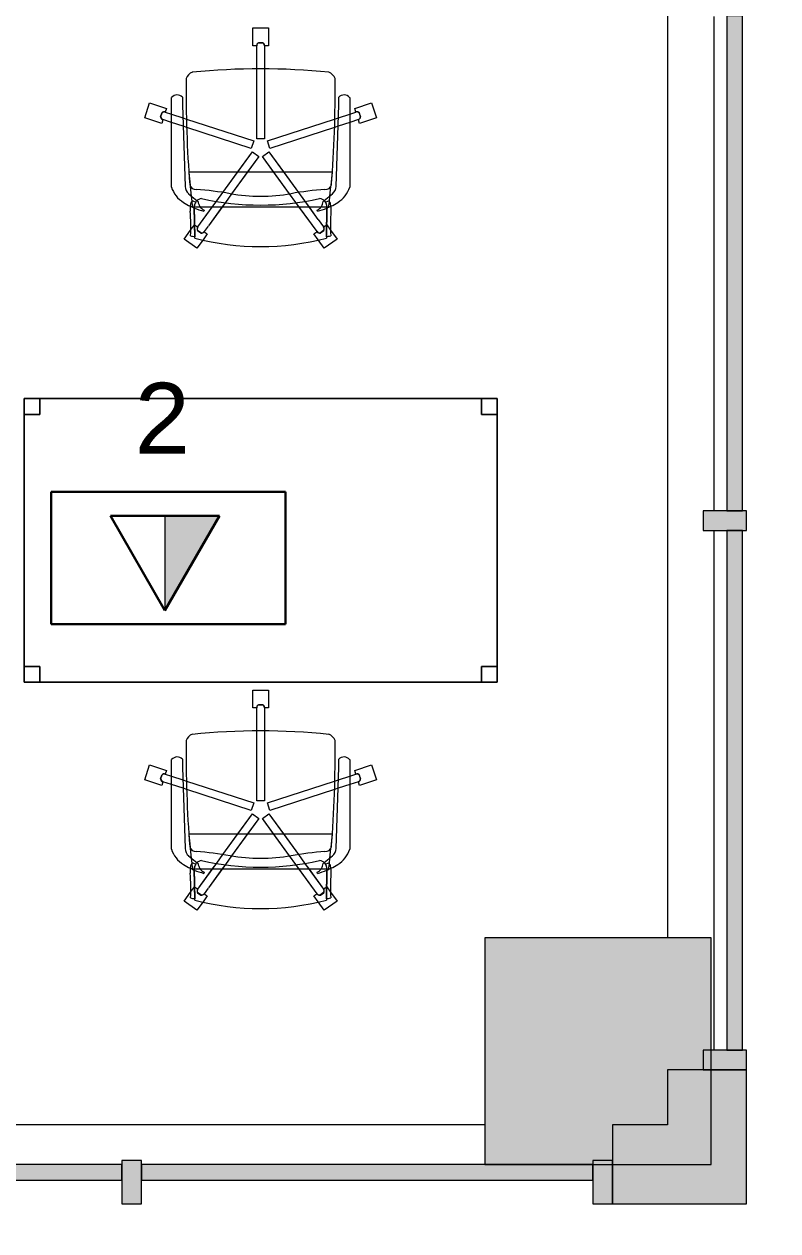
# Model space of a CAD drawing. Header units: inches. Extents: x 385 to 2249, y -1781 to -36.
# Drawn here: x 2097.8 to 2193.4, y -1728.3 to -1575.2 of the extents above; entities that cross this region are included whole.
import ezdxf

# ---------------------------------------------------------------- set-up
doc = ezdxf.new("R2010")
doc.units = ezdxf.units.IN
doc.header["$MEASUREMENT"] = 0
for name, color, linetype, lineweight in [('A-ANNO-NOTE', 131, 'Continuous', 30), ('A-COLS', 52, 'Continuous', 13), ('A-GLAZ-CURT', 52, 'Continuous', 13), ('A-GLAZ-CWMG', 51, 'Continuous', 13), ('A-WALL', 113, 'Continuous', 13), ('A-WALL-PATT', 111, 'Continuous', 13), ('I-FURN', 30, 'Continuous', 9)]:
    doc.layers.add(name, color=color, linetype=linetype, lineweight=lineweight)
doc.styles.add('Swis721 Lt BT', font='swissl.ttf', dxfattribs={"height": 9})

# ---------------------------------------------------------------- blocks, each defined once
blk = doc.blocks.new('System Panel - Glazed 2-5105823-Level 5 POWER _ SIGNAL')
at = {"layer": 'A-GLAZ-CURT', "lineweight": 9}
blk.add_hatch(color=7, dxfattribs=at).paths.add_polyline_path([(-14.36, 0.25), (28.75, 0.25), (28.75, 2.25), (-28.75, 2.25), (-28.75, 0.25)], flags=0)
at = {"layer": 'A-GLAZ-CURT', "color": 8, "lineweight": 20}
for p, q in [((28.75, 2.25), (-28.75, 2.25)), ((-28.75, 2.25), (-28.75, 0.25)), ((28.75, 0.25), (28.75, 2.25)), ((-28.75, 0.25), (28.75, 0.25))]:
    blk.add_line(p, q, dxfattribs=at)
blk = doc.blocks.new('Rectangular Mullion - 2_5_ x 5_ rectangular-5104493-Level 5 POWER _ SIGNAL')
at = {"layer": 'A-GLAZ-CWMG', "lineweight": 9}
blk.add_hatch(color=7, dxfattribs=at).paths.add_polyline_path([(0, 2.75), (0, -2.75), (-2.5, -2.75), (-2.5, 2.75)], flags=0)
at = {"layer": 'A-GLAZ-CWMG', "color": 8, "lineweight": 20}
for p, q in [((-2.5, 2.75), (0, 2.75)), ((-2.5, -2.75), (-2.5, 2.75)), ((0, 2.75), (0, -2.75)), ((0, -2.75), (-2.5, -2.75))]:
    blk.add_line(p, q, dxfattribs=at)
blk = doc.blocks.new('System Panel - Glazed 2-5104046-Level 5 POWER _ SIGNAL')
at = {"layer": 'A-GLAZ-CURT', "lineweight": 9}
blk.add_hatch(color=7, dxfattribs=at).paths.add_polyline_path([(17.45, 0.25), (28.63, 0.25), (28.63, 2.25), (-28.63, 2.25), (-28.63, 0.25), (16.66, 0.25)], flags=0)
at = {"layer": 'A-GLAZ-CURT', "color": 8, "lineweight": 20}
for p, q in [((28.63, 2.25), (-28.63, 2.25)), ((-28.63, 2.25), (-28.63, 0.25)), ((28.63, 0.25), (28.63, 2.25)), ((-28.63, 0.25), (28.63, 0.25))]:
    blk.add_line(p, q, dxfattribs=at)
blk = doc.blocks.new('System Panel - Glazed 2-5105010-Level 5 POWER _ SIGNAL')
at = {"layer": 'A-GLAZ-CURT', "lineweight": 9}
blk.add_hatch(color=7, dxfattribs=at).paths.add_polyline_path([(32.96, 2.25), (-32.96, 2.25), (-32.96, 0.25), (32.96, 0.25), (32.96, 2.15)], flags=0)
at = {"layer": 'A-GLAZ-CURT', "color": 8, "lineweight": 20}
for p, q in [((32.96, 2.25), (-32.96, 2.25)), ((-32.96, 2.25), (-32.96, 0.25)), ((32.96, 0.25), (32.96, 2.25)), ((-32.96, 0.25), (32.96, 0.25))]:
    blk.add_line(p, q, dxfattribs=at)
blk = doc.blocks.new('System Panel - Glazed 2-5375402-Level 5 POWER _ SIGNAL')
at = {"layer": 'A-GLAZ-CURT', "lineweight": 9}
blk.add_hatch(color=7, dxfattribs=at).paths.add_polyline_path([(31.4, 2.15), (31.4, 2.25), (-31.4, 2.25), (-31.4, 0.25), (31.4, 0.25)], flags=0)
at = {"layer": 'A-GLAZ-CURT', "color": 8, "lineweight": 20}
for p, q in [((31.4, 2.25), (-31.4, 2.25)), ((-31.4, 2.25), (-31.4, 0.25)), ((31.4, 0.25), (31.4, 2.25)), ((-31.4, 0.25), (31.4, 0.25))]:
    blk.add_line(p, q, dxfattribs=at)
blk = doc.blocks.new('Walls 49 - Walls 3-5097350-Level 5 POWER _ SIGNAL')
at = {"layer": 'A-WALL', "lineweight": 9}
blk.add_line((54.48, -1088.07), (54.48, -1297.16), dxfattribs=at)
blk = doc.blocks.new('Walls 50 - Walls 3-5097362-Level 5 POWER _ SIGNAL')
at = {"layer": 'A-WALL', "lineweight": 9}
for p, q in [((53.56, -1784.14), (53.56, -1903.63)), ((59.48, -1849.44), (59.48, -1786.73)), ((59.48, -1917.86), (59.48, -1851.94))]:
    blk.add_line(p, q, dxfattribs=at)
blk = doc.blocks.new('Columns 56 - Columns 4-5528654-Level 5 POWER _ SIGNAL')
at = {"layer": 'A-COLS', "lineweight": 9}
blk.add_hatch(color=7, dxfattribs=at).paths.add_polyline_path([(1380.6, -846.84), (1405.53, -854.94), (1414.4, -827.61), (1387.09, -818.74), (1378.22, -846.07), (1379.84, -846.59)], flags=0)
at = {"layer": 'A-COLS', "color": 8, "lineweight": 20}
for p, q in [((1387.09, -818.74), (1378.22, -846.07)), ((1414.4, -827.61), (1387.09, -818.74)), ((1405.53, -854.94), (1414.4, -827.61)), ((1378.22, -846.07), (1405.53, -854.94))]:
    blk.add_line(p, q, dxfattribs=at)
blk = doc.blocks.new('F-Haworth_Chair_X99-Seminar - X99 Advanced Seminar Chair-V58-Level 5 POWER _ SIGNAL')
at = {"layer": 'I-FURN'}
for p, q in [((-1, 15.13), (1, 15.13)), ((-1, 12.88), (-1, 15.13)), ((-1, 15.13), (1, 15.13)), ((-1, 12.88), (-1, 15.13)), ((1, 15.13), (1, 12.88)), ((1, 15.13), (1, 12.88)), ((-0.52, 12.88), (-1, 12.88)), ((-0.52, 12.88), (-1, 12.88)), ((-0.5, 9.91), (-0.5, 12.88)), ((-0.5, 9.91), (-0.5, 12.88)), ((0.26, 13.26), (-0.26, 13.26)), ((0.26, 13.26), (-0.26, 13.26)), ((-0.25, 13.25), (0.25, 13.25)), ((-0.25, 13.25), (0.25, 13.25)), ((0.5, 12.88), (0.5, 9.91)), ((0.5, 12.88), (0.5, 9.91)), ((1, 12.88), (0.52, 12.88)), ((1, 12.88), (0.52, 12.88)), ((-0.5, 1.08), (-0.5, 9.91)), ((-0.5, 1.08), (-0.5, 9.91)), ((0.5, 9.91), (0.5, 1.08)), ((0.5, 9.91), (0.5, 1.08)), ((-11.32, 5.48), (-11.3, 6.32)), ((-9.92, 6.36), (-9.92, 5.36)), ((9.92, 5.36), (9.92, 6.36)), ((11.3, 6.32), (11.32, 5.48)), ((-14.69, 3.72), (-14.08, 5.62)), ((-14.69, 3.72), (-14.08, 5.62)), ((-14.08, 5.62), (-11.94, 4.93)), ((-14.08, 5.62), (-11.94, 4.93)), ((-11.94, 4.93), (-12.09, 4.47)), ((-11.94, 4.93), (-12.09, 4.47)), ((-11.32, -5.06), (-11.32, 5.48)), ((-9.92, 5.36), (-9.57, -4.97)), ((9.57, -4.97), (9.92, 5.36)), ((11.32, 5.48), (11.32, -5.06)), ((11.94, 4.93), (14.08, 5.62)), ((11.94, 4.93), (14.08, 5.62)), ((12.09, 4.47), (11.94, 4.93)), ((12.09, 4.47), (11.94, 4.93)), ((14.08, 5.62), (14.69, 3.72)), ((14.08, 5.62), (14.69, 3.72)), ((-12.55, 3.03), (-14.69, 3.72)), ((-12.55, 3.03), (-14.69, 3.72)), ((-12.53, 4.34), (-12.69, 3.85)), ((-12.53, 4.34), (-12.69, 3.85)), ((-12.68, 3.86), (-12.52, 4.33)), ((-12.68, 3.86), (-12.52, 4.33)), ((-12.4, 3.49), (-12.55, 3.03)), ((-12.4, 3.49), (-12.55, 3.03)), ((-11.32, 3.15), (-12.4, 3.5)), ((-11.32, 3.15), (-12.4, 3.5)), ((-12.09, 4.45), (-11.32, 4.21)), ((-12.09, 4.45), (-11.32, 4.21)), ((-11.32, 4.21), (-9.86, 3.73)), ((-11.32, 4.21), (-9.86, 3.73)), ((-9.83, 2.67), (-11.32, 3.15)), ((-9.83, 2.67), (-11.32, 3.15)), ((-9.86, 3.73), (-9.38, 3.57)), ((-9.86, 3.73), (-9.38, 3.57)), ((-9.38, 3.57), (-0.87, 0.81)), ((-9.38, 3.57), (-0.87, 0.81)), ((0.87, 0.81), (9.38, 3.57)), ((0.87, 0.81), (9.38, 3.57)), ((9.38, 3.57), (9.86, 3.73)), ((9.38, 3.57), (9.86, 3.73)), ((11.32, 3.15), (9.83, 2.67)), ((11.32, 3.15), (9.83, 2.67)), ((9.86, 3.73), (11.32, 4.21)), ((9.86, 3.73), (11.32, 4.21)), ((11.32, 4.21), (12.09, 4.45)), ((11.32, 4.21), (12.09, 4.45)), ((12.4, 3.5), (11.32, 3.15)), ((12.4, 3.5), (11.32, 3.15)), ((12.55, 3.03), (12.4, 3.49)), ((12.55, 3.03), (12.4, 3.49)), ((12.52, 4.33), (12.68, 3.86)), ((12.52, 4.33), (12.68, 3.86)), ((12.69, 3.85), (12.53, 4.34)), ((12.69, 3.85), (12.53, 4.34)), ((14.69, 3.72), (12.55, 3.03)), ((14.69, 3.72), (12.55, 3.03)), ((-9.37, 2.52), (-9.83, 2.67)), ((-9.37, 2.52), (-9.83, 2.67)), ((-1.18, -0.14), (-9.37, 2.52)), ((-1.18, -0.14), (-9.37, 2.52)), ((9.37, 2.52), (1.18, -0.14)), ((9.37, 2.52), (1.18, -0.14)), ((9.83, 2.67), (9.37, 2.52)), ((9.83, 2.67), (9.37, 2.52)), ((-0.87, 0.81), (-1.18, -0.14)), ((-0.87, 0.81), (-1.18, -0.14)), ((0.5, 1.08), (-0.5, 1.08)), ((0.5, 1.08), (-0.5, 1.08)), ((1.18, -0.14), (0.87, 0.81)), ((1.18, -0.14), (0.87, 0.81)), ((-4.79, -5.75), (-1.04, -0.58)), ((-0.23, -1.17), (-3.68, -5.91)), ((-2.89, -3.12), (-1.04, -0.58)), ((-0.23, -1.17), (-1.65, -3.12)), ((-1.04, -0.58), (-0.23, -1.17)), ((-1.04, -0.58), (-0.23, -1.17)), ((0.23, -1.17), (1.04, -0.58)), ((0.23, -1.17), (1.04, -0.58)), ((1.65, -3.12), (0.23, -1.17)), ((3.68, -5.91), (0.23, -1.17)), ((1.04, -0.58), (2.89, -3.12)), ((1.04, -0.58), (4.79, -5.75)), ((-9.07, -3.12), (-2.89, -3.12)), ((-9.07, -3.2), (-9.07, -3.12)), ((-8.9, -4.8), (-9.07, -3.2)), ((-4.79, -5.75), (-2.89, -3.12)), ((-1.65, -3.12), (-3.68, -5.91)), ((-2.89, -3.12), (-1.65, -3.12)), ((-1.65, -3.12), (1.65, -3.12)), ((1.65, -3.12), (2.89, -3.12)), ((3.68, -5.91), (1.65, -3.12)), ((2.89, -3.12), (9.07, -3.12)), ((2.89, -3.12), (4.79, -5.75)), ((9.07, -3.2), (8.9, -4.8)), ((9.07, -3.12), (9.07, -3.2)), ((-9.13, -5.92), (-8.07, -6.77)), ((-8.88, -4.99), (-8.89, -4.91)), ((-8.75, -6.22), (-8.88, -4.99)), ((-5.57, -6.82), (-4.79, -5.75)), ((-5.57, -6.82), (-4.79, -5.75)), ((-3.68, -5.91), (-4.47, -7.01)), ((-3.68, -5.91), (-4.47, -7.01)), ((4.47, -7.01), (3.68, -5.91)), ((4.47, -7.01), (3.68, -5.91)), ((4.79, -5.75), (5.57, -6.82)), ((4.79, -5.75), (5.57, -6.82)), ((8.07, -6.77), (9.13, -5.92)), ((8.88, -4.99), (8.75, -6.22)), ((8.89, -4.91), (8.88, -4.99)), ((-8.68, -6.87), (-8.75, -6.22)), ((-8.62, -7.42), (-8.68, -6.87)), ((-8.6, -7.6), (-8.62, -7.43)), ((-8.61, -6.81), (-8.23, -6.95)), ((-8.49, -7.6), (-8.56, -7.6)), ((-8.42, -7.57), (-8.34, -11.37)), ((-8.34, -11.52), (-8.42, -7.57)), ((-7.65, -7.6), (-8.4, -7.6)), ((-8.03, -6.81), (-7.95, -6.87)), ((-6.14, -7.6), (-7.65, -7.6)), ((-7.27, -9.15), (-5.57, -6.82)), ((-7.27, -9.15), (-6.14, -7.6)), ((-4.47, -7.01), (-6.63, -9.98)), ((-4.9, -7.6), (-6.63, -9.98)), ((-6.14, -7.6), (-5.57, -6.82)), ((-4.9, -7.6), (-6.14, -7.6)), ((-4.47, -7.01), (-4.9, -7.6)), ((4.9, -7.6), (-4.9, -7.6)), ((4.9, -7.6), (4.47, -7.01)), ((7.16, -10.71), (4.47, -7.01)), ((6.14, -7.6), (4.9, -7.6)), ((7.16, -10.71), (4.9, -7.6)), ((5.57, -6.82), (6.14, -7.6)), ((5.57, -6.82), (7.27, -9.15)), ((7.65, -7.6), (6.14, -7.6)), ((6.14, -7.6), (7.27, -9.15)), ((8.4, -7.6), (7.65, -7.6)), ((7.95, -6.87), (8.03, -6.81)), ((8.23, -6.95), (8.61, -6.81)), ((8.34, -11.37), (8.42, -7.57)), ((8.42, -7.57), (8.34, -11.52)), ((8.56, -7.6), (8.49, -7.6)), ((8.62, -7.43), (8.6, -7.6)), ((8.68, -6.87), (8.62, -7.42)), ((8.75, -6.22), (8.68, -6.87)), ((-7.97, -10.12), (-7.28, -9.17)), ((-7.97, -10.12), (-7.28, -9.17)), ((-7.18, -7.99), (-7.21, -8.13)), ((7.21, -8.13), (7.18, -7.99)), ((7.28, -9.17), (7.97, -10.12)), ((7.28, -9.17), (7.97, -10.12)), ((-9.7, -11.65), (-8.88, -10.52)), ((-9.7, -11.65), (-8.88, -10.52)), ((-8.88, -10.52), (-8.38, -9.83)), ((-8.88, -10.52), (-8.38, -9.83)), ((-8.38, -9.83), (-7.99, -10.11)), ((-8.38, -9.83), (-7.99, -10.11)), ((-8, -10.58), (-7.59, -10.88)), ((-8, -10.58), (-7.59, -10.88)), ((-7.59, -10.87), (-7.99, -10.57)), ((-7.59, -10.87), (-7.99, -10.57)), ((-6.65, -10), (-7.16, -10.71)), ((-6.65, -10), (-7.16, -10.71)), ((7.99, -10.57), (7.59, -10.87)), ((7.99, -10.57), (7.59, -10.87)), ((7.59, -10.88), (8, -10.58)), ((7.59, -10.88), (8, -10.58)), ((7.99, -10.11), (8.38, -9.83)), ((7.99, -10.11), (8.38, -9.83)), ((8.38, -9.83), (8.88, -10.52)), ((8.38, -9.83), (8.88, -10.52)), ((8.88, -10.52), (9.7, -11.65)), ((8.88, -10.52), (9.7, -11.65)), ((-8.08, -12.82), (-9.7, -11.65)), ((-8.08, -12.82), (-9.7, -11.65)), ((-7.29, -11.74), (-8.08, -12.82)), ((-7.29, -11.74), (-8.08, -12.82)), ((-6.76, -11), (-7.29, -11.74)), ((-6.76, -11), (-7.29, -11.74)), ((-7.15, -10.72), (-6.76, -11)), ((-7.15, -10.72), (-6.76, -11)), ((6.76, -11), (7.15, -10.72)), ((6.76, -11), (7.15, -10.72)), ((7.29, -11.74), (6.76, -11)), ((7.29, -11.74), (6.76, -11)), ((8.08, -12.82), (7.29, -11.74)), ((8.08, -12.82), (7.29, -11.74)), ((9.7, -11.65), (8.08, -12.82)), ((9.7, -11.65), (8.08, -12.82))]:
    blk.add_line(p, q, dxfattribs=at)
for centre, radius, start, end in [((-0.11, 12.88), 0.407, 111.1651, 180.8349), ((-0.11, 12.88), 0.407, 111.1651, 180.8349), ((-0.09, 12.88), 0.406, 112.6199, 180), ((-0.09, 12.88), 0.406, 166.524, 180), ((-0.09, 12.88), 0.406, 126.0959, 166.524), ((-0.09, 12.88), 0.406, 112.6199, 126.0959), ((0.09, 12.88), 0.406, 53.9041, 67.3801), ((0.09, 12.88), 0.406, 0, 67.3801), ((0.11, 12.88), 0.407, 359.1651, 68.8349), ((0.11, 12.88), 0.407, 359.1651, 68.8349), ((0.09, 12.88), 0.406, 0, 53.9041), ((-8.21, 8.28), 1.31, 110.0433, 159.9567), ((0, -75.01), 84.96, 84.1475, 95.8525), ((8.21, 8.28), 1.31, 20.0433, 69.9567), ((144.06, 7.32), 153.52, 179.4749, 184.5213), ((-144.06, 7.32), 153.52, 355.4787, 0.5251), ((-10.58, 5.68), 0.956, 45.8901, 138.1099), ((10.58, 5.68), 0.956, 41.8901, 134.1099), ((-12.28, 3.88), 0.407, 183.1651, 252.8349), ((-12.28, 3.88), 0.407, 183.1651, 252.8349), ((-12.27, 3.89), 0.406, 184.6199, 198.0959), ((-12.27, 3.89), 0.406, 184.6199, 252), ((-12.27, 3.89), 0.406, 198.0959, 238.524), ((-12.22, 4.09), 0.407, 71.1651, 140.8349), ((-12.22, 4.09), 0.407, 71.1651, 140.8349), ((-12.22, 4.07), 0.406, 85.476, 139.3801), ((-12.22, 4.07), 0.406, 72, 139.3801), ((-12.27, 3.89), 0.406, 238.524, 252), ((-12.22, 4.07), 0.406, 72, 85.476), ((12.22, 4.09), 0.407, 39.1651, 108.8349), ((12.22, 4.09), 0.407, 39.1651, 108.8349), ((12.22, 4.07), 0.406, 81.0479, 108), ((12.22, 4.07), 0.406, 40.6199, 108), ((12.22, 4.07), 0.406, 40.6199, 81.0479), ((12.27, 3.89), 0.406, 288, 355.3801), ((12.28, 3.88), 0.407, 287.1651, 356.8349), ((12.28, 3.88), 0.407, 287.1651, 356.8349), ((12.27, 3.89), 0.406, 288, 341.9041), ((12.27, 3.89), 0.406, 341.9041, 355.3801), ((-7.87, -3.92), 3.63, 198.1789, 238.0478), ((-8.18, -4.9), 1.39, 182.8013, 227.1078), ((-8.24, -4.59), 0.763, 194.2338, 275.7662), ((-11.32, -48.08), 42.84, 79.9767, 85.7699), ((0, 15.97), 22.19, 259.9767, 280.0233), ((11.32, -48.08), 42.84, 94.2301, 100.0233), ((8.24, -4.59), 0.763, 264.2338, 345.7662), ((8.18, -4.9), 1.39, 312.8922, 357.1987), ((7.87, -3.92), 3.63, 301.9522, 341.8211), ((-4.71, 1.15), 9.61, 238.0478, 243.9964), ((-5.2, -7.86), 3.74, 170.0936, 184.0143), ((-4.71, 1.15), 9.61, 243.9964, 246.4906), ((-8.28, -7.33), 0.613, 122.5427, 170.0936), ((-7.37, -7.55), 1.05, 95.9554, 181.1786), ((-7.37, -7.55), 1.05, 145.2002, 181.1786), ((-6.55, -6.76), 1.38, 185.0878, 212.4248), ((-6.55, -6.76), 1.38, 214.0187, 242.9497), ((0, 26.49), 33.83, 257.2285, 282.7715), ((6.55, -6.76), 1.38, 297.0503, 325.9813), ((7.37, -7.55), 1.05, 358.8214, 84.0446), ((6.55, -6.76), 1.38, 327.5752, 354.9122), ((7.37, -7.55), 1.05, 358.8214, 34.7998), ((4.71, 1.15), 9.61, 293.5094, 296.0036), ((8.28, -7.33), 0.613, 9.9064, 57.4573), ((5.2, -7.86), 3.74, 355.9857, 9.9064), ((4.71, 1.15), 9.61, 296.0036, 301.9522), ((-36.06, -10.03), 27.2, 357.4882, 4.0143), ((-4.71, 1.15), 9.61, 246.6393, 247.073), ((-4.71, 1.15), 9.61, 247.2631, 254.9334), ((4.71, 1.15), 9.61, 285.0666, 292.6139), ((4.71, 1.15), 9.61, 292.927, 293.3607), ((36.06, -10.03), 27.2, 175.9857, 182.5118), ((-7.66, -10.36), 0.407, 143.1651, 184.967), ((-7.66, -10.36), 0.407, 143.1651, 212.8349), ((-7.66, -10.36), 0.407, 184.967, 198.9009), ((-7.64, -10.36), 0.406, 144, 211.3801), ((-7.64, -10.36), 0.406, 144, 211.3801), ((-7.66, -10.36), 0.407, 198.9009, 212.8349), ((-7.49, -10.47), 0.406, 256.6199, 324), ((-7.49, -10.47), 0.406, 297.0479, 324), ((7.49, -10.47), 0.406, 216, 256.4281), ((7.49, -10.47), 0.406, 216, 283.3801), ((7.64, -10.36), 0.406, 328.6199, 36), ((7.64, -10.36), 0.406, 328.6199, 36), ((7.66, -10.36), 0.407, 327.1651, 36.8349), ((7.66, -10.36), 0.407, 327.1651, 36.8349), ((0, 20.73), 33.17, 254.4478, 255.4234), ((0, 20.29), 32.89, 255.304, 284.6925), ((-7.48, -10.49), 0.407, 255.1651, 324.8349), ((-7.48, -10.49), 0.407, 255.1651, 324.8349), ((-7.49, -10.47), 0.406, 256.6199, 297.0479), ((7.48, -10.49), 0.407, 215.1651, 284.8349), ((7.48, -10.49), 0.407, 215.1651, 284.8349), ((7.49, -10.47), 0.406, 256.4281, 283.3801), ((0, 20.73), 33.17, 284.5766, 285.5522)]:
    blk.add_arc(centre, radius, start, end, dxfattribs=at)
blk = doc.blocks.new('F-Haworth_Chair_X99-Seminar - X99 Advanced Seminar Chair-V61-Level 5 POWER _ SIGNAL')
at = {"layer": 'I-FURN'}
for p, q in [((-1, 15.13), (1, 15.13)), ((-1, 12.88), (-1, 15.13)), ((-1, 15.13), (1, 15.13)), ((-1, 12.88), (-1, 15.13)), ((1, 15.13), (1, 12.88)), ((1, 15.13), (1, 12.88)), ((-0.52, 12.88), (-1, 12.88)), ((-0.52, 12.88), (-1, 12.88)), ((-0.5, 9.91), (-0.5, 12.88)), ((-0.5, 9.91), (-0.5, 12.88)), ((0.26, 13.26), (-0.26, 13.26)), ((0.26, 13.26), (-0.26, 13.26)), ((-0.25, 13.25), (0.25, 13.25)), ((-0.25, 13.25), (0.25, 13.25)), ((0.5, 12.88), (0.5, 9.91)), ((0.5, 12.88), (0.5, 9.91)), ((1, 12.88), (0.52, 12.88)), ((1, 12.88), (0.52, 12.88)), ((-0.5, 1.08), (-0.5, 9.91)), ((-0.5, 1.08), (-0.5, 9.91)), ((0.5, 9.91), (0.5, 1.08)), ((0.5, 9.91), (0.5, 1.08)), ((-11.32, 5.48), (-11.3, 6.32)), ((-9.92, 6.36), (-9.92, 5.36)), ((9.92, 5.36), (9.92, 6.36)), ((11.3, 6.32), (11.32, 5.48)), ((-14.69, 3.72), (-14.08, 5.62)), ((-14.69, 3.72), (-14.08, 5.62)), ((-14.08, 5.62), (-11.94, 4.93)), ((-14.08, 5.62), (-11.94, 4.93)), ((-11.94, 4.93), (-12.09, 4.47)), ((-11.94, 4.93), (-12.09, 4.47)), ((-11.32, -5.06), (-11.32, 5.48)), ((-9.92, 5.36), (-9.57, -4.97)), ((9.57, -4.97), (9.92, 5.36)), ((11.32, 5.48), (11.32, -5.06)), ((11.94, 4.93), (14.08, 5.62)), ((11.94, 4.93), (14.08, 5.62)), ((12.09, 4.47), (11.94, 4.93)), ((12.09, 4.47), (11.94, 4.93)), ((14.08, 5.62), (14.69, 3.72)), ((14.08, 5.62), (14.69, 3.72)), ((-12.55, 3.03), (-14.69, 3.72)), ((-12.55, 3.03), (-14.69, 3.72)), ((-12.53, 4.34), (-12.69, 3.85)), ((-12.53, 4.34), (-12.69, 3.85)), ((-12.68, 3.86), (-12.52, 4.33)), ((-12.68, 3.86), (-12.52, 4.33)), ((-12.4, 3.49), (-12.55, 3.03)), ((-12.4, 3.49), (-12.55, 3.03)), ((-11.32, 3.15), (-12.4, 3.5)), ((-11.32, 3.15), (-12.4, 3.5)), ((-12.09, 4.45), (-11.32, 4.21)), ((-12.09, 4.45), (-11.32, 4.21)), ((-11.32, 4.21), (-9.86, 3.73)), ((-11.32, 4.21), (-9.86, 3.73)), ((-9.83, 2.67), (-11.32, 3.15)), ((-9.83, 2.67), (-11.32, 3.15)), ((-9.86, 3.73), (-9.38, 3.57)), ((-9.86, 3.73), (-9.38, 3.57)), ((-9.38, 3.57), (-0.87, 0.81)), ((-9.38, 3.57), (-0.87, 0.81)), ((0.87, 0.81), (9.38, 3.57)), ((0.87, 0.81), (9.38, 3.57)), ((9.38, 3.57), (9.86, 3.73)), ((9.38, 3.57), (9.86, 3.73)), ((11.32, 3.15), (9.83, 2.67)), ((11.32, 3.15), (9.83, 2.67)), ((9.86, 3.73), (11.32, 4.21)), ((9.86, 3.73), (11.32, 4.21)), ((11.32, 4.21), (12.09, 4.45)), ((11.32, 4.21), (12.09, 4.45)), ((12.4, 3.5), (11.32, 3.15)), ((12.4, 3.5), (11.32, 3.15)), ((12.55, 3.03), (12.4, 3.49)), ((12.55, 3.03), (12.4, 3.49)), ((12.52, 4.33), (12.68, 3.86)), ((12.52, 4.33), (12.68, 3.86)), ((12.69, 3.85), (12.53, 4.34)), ((12.69, 3.85), (12.53, 4.34)), ((14.69, 3.72), (12.55, 3.03)), ((14.69, 3.72), (12.55, 3.03)), ((-9.37, 2.52), (-9.83, 2.67)), ((-9.37, 2.52), (-9.83, 2.67)), ((-1.18, -0.14), (-9.37, 2.52)), ((-1.18, -0.14), (-9.37, 2.52)), ((9.37, 2.52), (1.18, -0.14)), ((9.37, 2.52), (1.18, -0.14)), ((9.83, 2.67), (9.37, 2.52)), ((9.83, 2.67), (9.37, 2.52)), ((-0.87, 0.81), (-1.18, -0.14)), ((-0.87, 0.81), (-1.18, -0.14)), ((0.5, 1.08), (-0.5, 1.08)), ((0.5, 1.08), (-0.5, 1.08)), ((1.18, -0.14), (0.87, 0.81)), ((1.18, -0.14), (0.87, 0.81)), ((-4.79, -5.75), (-1.04, -0.58)), ((-0.23, -1.17), (-3.68, -5.91)), ((-2.89, -3.12), (-1.04, -0.58)), ((-0.23, -1.17), (-1.65, -3.12)), ((-1.04, -0.58), (-0.23, -1.17)), ((-1.04, -0.58), (-0.23, -1.17)), ((0.23, -1.17), (1.04, -0.58)), ((0.23, -1.17), (1.04, -0.58)), ((1.65, -3.12), (0.23, -1.17)), ((3.68, -5.91), (0.23, -1.17)), ((1.04, -0.58), (2.89, -3.12)), ((1.04, -0.58), (4.79, -5.75)), ((-9.07, -3.12), (-2.89, -3.12)), ((-9.07, -3.2), (-9.07, -3.12)), ((-8.9, -4.8), (-9.07, -3.2)), ((-4.79, -5.75), (-2.89, -3.12)), ((-1.65, -3.12), (-3.68, -5.91)), ((-2.89, -3.12), (-1.65, -3.12)), ((-1.65, -3.12), (1.65, -3.12)), ((1.65, -3.12), (2.89, -3.12)), ((3.68, -5.91), (1.65, -3.12)), ((2.89, -3.12), (9.07, -3.12)), ((2.89, -3.12), (4.79, -5.75)), ((9.07, -3.2), (8.9, -4.8)), ((9.07, -3.12), (9.07, -3.2)), ((-9.13, -5.92), (-8.07, -6.77)), ((-8.88, -4.99), (-8.89, -4.91)), ((-8.75, -6.22), (-8.88, -4.99)), ((-5.57, -6.82), (-4.79, -5.75)), ((-5.57, -6.82), (-4.79, -5.75)), ((-3.68, -5.91), (-4.47, -7.01)), ((-3.68, -5.91), (-4.47, -7.01)), ((4.47, -7.01), (3.68, -5.91)), ((4.47, -7.01), (3.68, -5.91)), ((4.79, -5.75), (5.57, -6.82)), ((4.79, -5.75), (5.57, -6.82)), ((8.07, -6.77), (9.13, -5.92)), ((8.88, -4.99), (8.75, -6.22)), ((8.89, -4.91), (8.88, -4.99)), ((-8.68, -6.87), (-8.75, -6.22)), ((-8.62, -7.42), (-8.68, -6.87)), ((-8.6, -7.6), (-8.62, -7.43)), ((-8.61, -6.81), (-8.23, -6.95)), ((-8.49, -7.6), (-8.56, -7.6)), ((-8.42, -7.57), (-8.34, -11.37)), ((-8.34, -11.52), (-8.42, -7.57)), ((-7.65, -7.6), (-8.4, -7.6)), ((-8.03, -6.81), (-7.95, -6.87)), ((-7.97, -10.12), (-5.57, -6.82)), ((-7.97, -10.12), (-6.14, -7.6)), ((-6.14, -7.6), (-7.65, -7.6)), ((-4.47, -7.01), (-6.63, -9.98)), ((-4.9, -7.6), (-6.63, -9.98)), ((-6.14, -7.6), (-5.57, -6.82)), ((-4.9, -7.6), (-6.14, -7.6)), ((-4.47, -7.01), (-4.9, -7.6)), ((4.9, -7.6), (-4.9, -7.6)), ((4.9, -7.6), (4.47, -7.01)), ((7.16, -10.71), (4.47, -7.01)), ((6.14, -7.6), (4.9, -7.6)), ((7.16, -10.71), (4.9, -7.6)), ((5.57, -6.82), (6.14, -7.6)), ((5.57, -6.82), (7.97, -10.12)), ((7.65, -7.6), (6.14, -7.6)), ((6.14, -7.6), (7.97, -10.12)), ((8.4, -7.6), (7.65, -7.6)), ((7.95, -6.87), (8.03, -6.81)), ((8.23, -6.95), (8.61, -6.81)), ((8.34, -11.37), (8.42, -7.57)), ((8.42, -7.57), (8.34, -11.52)), ((8.56, -7.6), (8.49, -7.6)), ((8.62, -7.43), (8.6, -7.6)), ((8.68, -6.87), (8.62, -7.42)), ((8.75, -6.22), (8.68, -6.87)), ((-7.18, -7.99), (-7.21, -8.13)), ((7.21, -8.13), (7.18, -7.99)), ((-9.7, -11.65), (-8.88, -10.52)), ((-9.7, -11.65), (-8.88, -10.52)), ((-8.88, -10.52), (-8.38, -9.83)), ((-8.88, -10.52), (-8.38, -9.83)), ((-8.38, -9.83), (-7.99, -10.11)), ((-8.38, -9.83), (-7.99, -10.11)), ((-8, -10.58), (-7.59, -10.88)), ((-8, -10.58), (-7.59, -10.88)), ((-7.59, -10.87), (-7.99, -10.57)), ((-7.59, -10.87), (-7.99, -10.57)), ((-6.65, -10), (-7.16, -10.71)), ((-6.65, -10), (-7.16, -10.71)), ((7.99, -10.57), (7.59, -10.87)), ((7.99, -10.57), (7.59, -10.87)), ((7.59, -10.88), (8, -10.58)), ((7.59, -10.88), (8, -10.58)), ((7.99, -10.11), (8.38, -9.83)), ((7.99, -10.11), (8.38, -9.83)), ((8.38, -9.83), (8.88, -10.52)), ((8.38, -9.83), (8.88, -10.52)), ((8.88, -10.52), (9.7, -11.65)), ((8.88, -10.52), (9.7, -11.65)), ((-8.08, -12.82), (-9.7, -11.65)), ((-8.08, -12.82), (-9.7, -11.65)), ((-7.29, -11.74), (-8.08, -12.82)), ((-7.29, -11.74), (-8.08, -12.82)), ((-6.76, -11), (-7.29, -11.74)), ((-6.76, -11), (-7.29, -11.74)), ((-7.15, -10.72), (-6.76, -11)), ((-7.15, -10.72), (-6.76, -11)), ((6.76, -11), (7.15, -10.72)), ((6.76, -11), (7.15, -10.72)), ((7.29, -11.74), (6.76, -11)), ((7.29, -11.74), (6.76, -11)), ((8.08, -12.82), (7.29, -11.74)), ((8.08, -12.82), (7.29, -11.74)), ((9.7, -11.65), (8.08, -12.82)), ((9.7, -11.65), (8.08, -12.82))]:
    blk.add_line(p, q, dxfattribs=at)
for centre, radius, start, end in [((-0.11, 12.88), 0.407, 111.1651, 180.8349), ((-0.11, 12.88), 0.407, 111.1651, 180.8349), ((-0.09, 12.88), 0.406, 112.6199, 180), ((-0.09, 12.88), 0.406, 166.524, 180), ((-0.09, 12.88), 0.406, 126.0959, 166.524), ((-0.09, 12.88), 0.406, 112.6199, 126.0959), ((0.09, 12.88), 0.406, 53.9041, 67.3801), ((0.09, 12.88), 0.406, 0, 67.3801), ((0.11, 12.88), 0.407, 359.1651, 68.8349), ((0.11, 12.88), 0.407, 359.1651, 68.8349), ((0.09, 12.88), 0.406, 0, 53.9041), ((-8.21, 8.28), 1.31, 110.0433, 159.9567), ((0, -75.01), 84.96, 84.1475, 95.8525), ((8.21, 8.28), 1.31, 20.0433, 69.9567), ((144.06, 7.32), 153.52, 179.4749, 184.5213), ((-144.06, 7.32), 153.52, 355.4787, 0.5251), ((-10.58, 5.68), 0.956, 45.8901, 138.1099), ((10.58, 5.68), 0.956, 41.8901, 134.1099), ((-12.28, 3.88), 0.407, 183.1651, 252.8349), ((-12.28, 3.88), 0.407, 183.1651, 252.8349), ((-12.27, 3.89), 0.406, 184.6199, 198.0959), ((-12.27, 3.89), 0.406, 184.6199, 252), ((-12.27, 3.89), 0.406, 198.0959, 238.524), ((-12.22, 4.09), 0.407, 71.1651, 140.8349), ((-12.22, 4.09), 0.407, 71.1651, 140.8349), ((-12.22, 4.07), 0.406, 85.476, 139.3801), ((-12.22, 4.07), 0.406, 72, 139.3801), ((-12.27, 3.89), 0.406, 238.524, 252), ((-12.22, 4.07), 0.406, 72, 85.476), ((12.22, 4.09), 0.407, 39.1651, 108.8349), ((12.22, 4.09), 0.407, 39.1651, 108.8349), ((12.22, 4.07), 0.406, 81.0479, 108), ((12.22, 4.07), 0.406, 40.6199, 108), ((12.22, 4.07), 0.406, 40.6199, 81.0479), ((12.27, 3.89), 0.406, 288, 355.3801), ((12.28, 3.88), 0.407, 287.1651, 356.8349), ((12.28, 3.88), 0.407, 287.1651, 356.8349), ((12.27, 3.89), 0.406, 288, 341.9041), ((12.27, 3.89), 0.406, 341.9041, 355.3801), ((-7.87, -3.92), 3.63, 198.1789, 238.0478), ((-8.18, -4.9), 1.39, 182.8013, 227.1078), ((-8.24, -4.59), 0.763, 194.2338, 275.7662), ((-11.32, -48.08), 42.84, 79.9767, 85.7699), ((0, 15.97), 22.19, 259.9767, 280.0233), ((11.32, -48.08), 42.84, 94.2301, 100.0233), ((8.24, -4.59), 0.763, 264.2338, 345.7662), ((8.18, -4.9), 1.39, 312.8922, 357.1987), ((7.87, -3.92), 3.63, 301.9522, 341.8211), ((-4.71, 1.15), 9.61, 238.0478, 243.9964), ((-5.2, -7.86), 3.74, 170.0936, 184.0143), ((-4.71, 1.15), 9.61, 243.9964, 246.4906), ((-8.28, -7.33), 0.613, 122.5427, 170.0936), ((-7.37, -7.55), 1.05, 95.9554, 181.1786), ((-7.37, -7.55), 1.05, 145.2002, 181.1786), ((-6.55, -6.76), 1.38, 185.0878, 212.4248), ((-6.55, -6.76), 1.38, 214.0187, 242.9497), ((0, 26.49), 33.83, 257.2285, 282.7715), ((6.55, -6.76), 1.38, 297.0503, 325.9813), ((7.37, -7.55), 1.05, 358.8214, 84.0446), ((6.55, -6.76), 1.38, 327.5752, 354.9122), ((7.37, -7.55), 1.05, 358.8214, 34.7998), ((4.71, 1.15), 9.61, 293.5094, 296.0036), ((8.28, -7.33), 0.613, 9.9064, 57.4573), ((5.2, -7.86), 3.74, 355.9857, 9.9064), ((4.71, 1.15), 9.61, 296.0036, 301.9522), ((-36.06, -10.03), 27.2, 357.4882, 4.0143), ((-4.71, 1.15), 9.61, 246.6393, 247.073), ((-4.71, 1.15), 9.61, 247.2631, 254.9334), ((4.71, 1.15), 9.61, 285.0666, 292.6139), ((4.71, 1.15), 9.61, 292.927, 293.3607), ((36.06, -10.03), 27.2, 175.9857, 182.5118), ((-7.66, -10.36), 0.407, 143.1651, 212.8349), ((-7.66, -10.36), 0.407, 143.1651, 212.8349), ((-7.64, -10.36), 0.406, 144, 211.3801), ((-7.64, -10.36), 0.406, 144, 211.3801), ((-7.49, -10.47), 0.406, 256.6199, 324), ((-7.49, -10.47), 0.406, 297.0479, 324), ((7.49, -10.47), 0.406, 216, 256.4281), ((7.49, -10.47), 0.406, 216, 283.3801), ((7.64, -10.36), 0.406, 328.6199, 36), ((7.64, -10.36), 0.406, 328.6199, 36), ((7.66, -10.36), 0.407, 327.1651, 36.8349), ((7.66, -10.36), 0.407, 327.1651, 36.8349), ((0, 20.73), 33.17, 254.4478, 255.4234), ((0, 20.29), 32.89, 255.304, 284.6925), ((-7.48, -10.49), 0.407, 255.1651, 324.8349), ((-7.48, -10.49), 0.407, 255.1651, 324.8349), ((-7.49, -10.47), 0.406, 256.6199, 297.0479), ((7.48, -10.49), 0.407, 215.1651, 243.033), ((7.48, -10.49), 0.407, 215.1651, 284.8349), ((7.48, -10.49), 0.407, 243.033, 256.967), ((7.48, -10.49), 0.407, 256.967, 284.8349), ((7.49, -10.47), 0.406, 256.4281, 269.9041), ((7.49, -10.47), 0.406, 269.9041, 283.3801), ((0, 20.73), 33.17, 284.5766, 285.5522)]:
    blk.add_arc(centre, radius, start, end, dxfattribs=at)
blk = doc.blocks.new('Rectangular Table - Rectangular Table-5809067-Level 5 POWER _ SIGNAL')
at = {"layer": 'I-FURN'}
for p, q in [((-28, 18), (-30, 18)), ((-30, 18), (-30, 16)), ((-30, 16), (-30, 18)), ((-30, 18), (-28, 18)), ((30, 18), (-30, 18)), ((-30, 18), (-30, -18)), ((-30, -18), (-30, 18)), ((-30, 18), (30, 18)), ((-28, 16), (-28, 18)), ((-28, 18), (-28, 16)), ((28, 18), (28, 16)), ((30, 18), (28, 18)), ((28, 18), (30, 18)), ((28, 16), (28, 18)), ((30, 16), (30, 18)), ((30, 18), (30, 16)), ((30, -18), (30, 18)), ((30, 18), (30, -18)), ((-30, 16), (-28, 16)), ((-28, 16), (-30, 16)), ((28, 16), (30, 16)), ((30, 16), (28, 16)), ((-28, -16), (-30, -16)), ((-30, -16), (-30, -18)), ((-30, -18), (-30, -16)), ((-30, -16), (-28, -16)), ((-28, -18), (-28, -16)), ((-28, -16), (-28, -18)), ((30, -16), (28, -16)), ((28, -16), (28, -18)), ((28, -18), (28, -16)), ((28, -16), (30, -16)), ((30, -18), (30, -16)), ((30, -16), (30, -18)), ((-30, -18), (-28, -18)), ((-28, -18), (-30, -18)), ((-30, -18), (30, -18)), ((30, -18), (-30, -18)), ((28, -18), (30, -18)), ((30, -18), (28, -18))]:
    blk.add_line(p, q, dxfattribs=at)

msp = doc.modelspace()

# ---------------------------------------------------------------- hatches: boundary and pattern name
at = {"layer": 'A-ANNO-NOTE', "lineweight": 9}
msp.add_hatch(color=256, dxfattribs=at).paths.add_polyline_path([(2115.69, -1649.6), (2122.62, -1637.6), (2115.69, -1637.6), (2115.69, -1641.83)], flags=0)
at = {"layer": 'A-WALL-PATT', "lineweight": 9}
h = msp.add_hatch(color=7, dxfattribs=at)
h.paths.add_polyline_path([(2186.94, -1714.89), (2189.44, -1714.89), (2189.44, -1707.89), (2184.99, -1707.89), (2184.99, -1714.89), (2185.37, -1714.89)], flags=0)
h.paths.add_polyline_path([(2179.44, -1571.67), (2189.44, -1571.67), (2189.44, -1568.17), (2179.44, -1568.17)], flags=0)
h.paths.add_polyline_path([(2179.44, -1441.39), (2189.44, -1441.39), (2189.44, -1437.89), (2179.44, -1437.89)], flags=0)
h.paths.add_polyline_path([(2189.44, -1048.6), (2189.44, -1045.1), (2179.44, -1045.1), (2179.45, -1048.6), (2188.94, -1048.6)], flags=0)
h.paths.add_polyline_path([(2186.94, -928.89), (2189.44, -928.89), (2189.44, -925.39), (2179.44, -925.39), (2179.45, -928.89), (2185.37, -928.89)], flags=0)
h = msp.add_hatch(color=7, dxfattribs=at)
h.paths.add_polyline_path([(2188.84, -1724.89), (2189.44, -1724.89), (2189.44, -1714.89), (2184.99, -1714.89), (2184.99, -1719.89), (2172.45, -1719.89), (2172.45, -1724.89), (2185.37, -1724.89)], flags=0)
h.paths.add_polyline_path([(1329.4, -1718.89), (1330.2, -1718.89), (1330.2, -1714.89), (1328.48, -1714.89), (1328.48, -1718.89)], flags=0)

# ---------------------------------------------------------------- linework, layer by layer
at = {"layer": 'A-ANNO-NOTE'}
for p, q in [((2101.25, -1634.55), (2130.97, -1634.55)), ((2101.25, -1651.36), (2101.25, -1634.55)), ((2130.97, -1634.55), (2130.97, -1651.36)), ((2108.76, -1637.6), (2122.62, -1637.6)), ((2115.69, -1649.6), (2108.76, -1637.6)), ((2122.62, -1637.6), (2115.69, -1649.6)), ((2130.97, -1651.36), (2101.25, -1651.36))]:
    msp.add_line(p, q, dxfattribs=at)
at = {"layer": 'A-ANNO-NOTE', "lineweight": 9}
for p, q in [((2115.69, -1637.6), (2115.69, -1649.6)), ((2115.69, -1649.6), (2122.62, -1637.6)), ((2122.62, -1637.6), (2115.69, -1637.6))]:
    msp.add_line(p, q, dxfattribs=at)
at = {"layer": 'A-WALL', "color": 8, "lineweight": 20}
for p, q in [((2189.44, -1707.89), (2179.44, -1707.89)), ((2179.44, -1707.89), (2179.44, -1714.89)), ((2189.44, -1724.89), (2189.44, -1707.89)), ((2179.44, -1714.89), (2172.45, -1714.89)), ((2172.45, -1714.89), (2172.45, -1724.89)), ((2172.45, -1724.89), (2189.44, -1724.89))]:
    msp.add_line(p, q, dxfattribs=at)

# ---------------------------------------------------------------- block references
at = {"layer": 'A-COLS', "lineweight": 9, "rotation": 18.00000000000044}
msp.add_blockref('Columns 56 - Columns 4-5528654-Level 5 POWER _ SIGNAL', (584.06, -1341.13), dxfattribs=at)
at = {"layer": 'A-GLAZ-CURT', "lineweight": 9, "rotation": 269.9999999999988}
for name, p in [('System Panel - Glazed 2-5375402-Level 5 POWER _ SIGNAL', (2186.69, -1605.57)), ('System Panel - Glazed 2-5105010-Level 5 POWER _ SIGNAL', (2186.69, -1672.43))]:
    msp.add_blockref(name, p, dxfattribs=at)
at = {"layer": 'A-GLAZ-CURT', "lineweight": 9}
for name, p in [('System Panel - Glazed 2-5105823-Level 5 POWER _ SIGNAL', (2081.45, -1722.14)), ('System Panel - Glazed 2-5104046-Level 5 POWER _ SIGNAL', (2141.33, -1722.14))]:
    msp.add_blockref(name, p, dxfattribs=at)
at = {"layer": 'A-GLAZ-CWMG', "lineweight": 9, "extrusion": (0, 0, -1)}
for p, rotation in [((-2186.69, -1639.47), 270.0000000000012), ((-2186.69, -1707.89), 270.0000000000012), ((-2112.7, -1722.14), 180), ((-2172.45, -1722.14), 180)]:
    msp.add_blockref('Rectangular Mullion - 2_5_ x 5_ rectangular-5104493-Level 5 POWER _ SIGNAL', p, dxfattribs=dict(at, rotation=rotation))
at = {"layer": 'A-WALL', "lineweight": 9}
msp.add_blockref('Walls 50 - Walls 3-5097362-Level 5 POWER _ SIGNAL', (2125.89, 212.47), dxfattribs=at)
at = {"layer": 'A-WALL', "lineweight": 9, "rotation": 270.0000000000001}
msp.add_blockref('Walls 49 - Walls 3-5097350-Level 5 POWER _ SIGNAL', (3244.34, -1660.41), dxfattribs=at)
at = {"layer": 'I-FURN'}
for name, p in [('F-Haworth_Chair_X99-Seminar - X99 Advanced Seminar Chair-V58-Level 5 POWER _ SIGNAL', (2127.82, -1590.84)), ('Rectangular Table - Rectangular Table-5809067-Level 5 POWER _ SIGNAL', (2127.82, -1640.73)), ('F-Haworth_Chair_X99-Seminar - X99 Advanced Seminar Chair-V61-Level 5 POWER _ SIGNAL', (2127.82, -1674.84))]:
    msp.add_blockref(name, p, dxfattribs=at)

# ---------------------------------------------------------------- texts
at = {"layer": 'A-ANNO-NOTE', "lineweight": 9, "insert": (2111.85, -1620.73), "char_height": 9, "width": 8.181, "attachment_point": 1, "style": 'Swis721 Lt BT'}
msp.add_mtext('2', dxfattribs=at)

doc.saveas('drawing.dxf')
